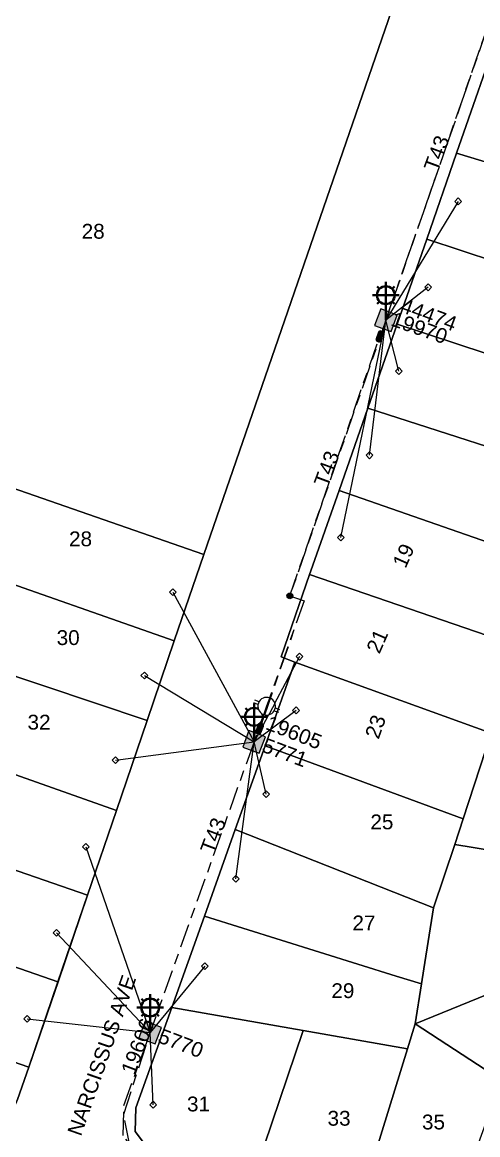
# Model space of a CAD drawing. Header units: metres. Extents: x 301341 to 310479, y 6262403 to 6265281.
# Drawn here: x 302842.8 to 302919.6, y 6264406.1 to 6264593.7 of the extents above; entities that cross this region are included whole.
import ezdxf
from ezdxf.enums import TextEntityAlignment as Align

# ---------------------------------------------------------------- set-up
doc = ezdxf.new("R2010")
doc.units = ezdxf.units.M
doc.linetypes.add('Cable Exist UG', pattern=[8.2, 4, -1.2, 1.8, -1.2])
doc.layers.get('0').update_dxf_attribs({"color": 6})
for name, color, linetype, lineweight in [('Cadastre Buildings_SP_EXT', 9, 'Continuous', 5), ('Cadastre Land Parcels_SP_EXT', 9, 'Continuous', 5), ('Cadastre Roads_SP_EXT', 9, 'Continuous', 5)]:
    doc.layers.add(name, color=color, linetype=linetype, lineweight=lineweight)
for name, color, linetype in [('Equip_LV_EXT', 7, 'Continuous'), ('Equip_SL_EXT', 7, 'Continuous'), ('Equip_SP_SL_EXT', 7, 'Continuous'), ('Mains_LV_EXT', 7, 'Continuous'), ('Mains_SL_EXT', 7, 'Continuous'), ('Services_SP_EXT', 7, 'Continuous'), ('SupportsUG_SP_LV_SL_EXT', 7, 'Continuous')]:
    doc.layers.add(name, color=color, linetype=linetype)
doc.styles.add('COLUMN_LABEL', font='arial.ttf')
doc.styles.add('iecARIAL', font='arial.ttf', dxfattribs={"height": 2})
doc.styles.add('POLE_LABEL', font='arial.ttf')
doc.styles.get("Standard").update_dxf_attribs({"font": 'arial.ttf'})

# ---------------------------------------------------------------- blocks, each defined once
blk = doc.blocks.new('COLUMN_EXT')
blk.add_hatch(color=256).paths.add_polyline_path([(-1.49, 1.48), (-1.49, -1.49), (1.48, -1.49), (1.48, 1.48)])
blk.add_lwpolyline([(-1.49, -1.49), (1.48, -1.49), (1.48, 1.48), (-1.49, 1.48)], close=True)
for tag, height, style, flags, p in [('ASSET_NUM', 2.5, 'COLUMN_LABEL', 8, (2, 2)), ('STRUCTURE_PLANT_NUMBER', 0.2, 'POLE_LABEL', 9, (1.81, 0.03)), ('STREET_CODE', 0.2, 'COLUMN_LABEL', 9, (1.81, -0.2))]:
    blk.add_attdef(tag, text='', height=height, dxfattribs=dict(style=style, flags=flags)).set_placement(p, align=Align.MIDDLE_LEFT)
at = {"flags": 9}
for tag, p in [('COLUMN_TYPE', (1.81, -0.4)), ('OWNED_BY', (1.81, -0.6)), ('STATE', (1.81, -0.8)), ('USAGE', (1.81, -1)), ('STREETNAME', (1.81, -1.6)), ('SUBURB', (1.81, -1.8)), ('LEGEND', (1.81, -1.2)), ('LOCATION', (1.81, -1.4)), ('NOTES', (1.81, -2))]:
    blk.add_attdef(tag, text='', height=0.2, dxfattribs=at).set_placement(p, align=Align.MIDDLE_LEFT)
at = {"flags": 1}
blk.add_attdef('Z', (1.81, -2.35), '', height=0.2, dxfattribs=at)
blk = doc.blocks.new('SL_LANTERN_EXT')
at = {"lineweight": 40}
for p, q in [((-1.46, 5.68), (-1.06, 5.28)), ((0, 1.97), (0, 6.47)), ((1.46, 5.68), (1.06, 5.28)), ((-2.25, 4.22), (2.25, 4.22)), ((-1.46, 2.76), (-1.06, 3.16)), ((0, 0), (0, 2.72)), ((1.46, 2.76), (1.06, 3.16))]:
    blk.add_line(p, q, dxfattribs=at)
blk.add_circle((0, 4.22), 1.5, dxfattribs=at)
at = {"style": 'iecARIAL', "flags": 8}
blk.add_attdef('ASSET_NUM', (1.5, 1.5), '', height=2.5, dxfattribs=at)
for tag, p, height, flags in [('OPERATING_VOLTAGE', (0.98, -1.65), 0.2, 9), ('ORIENTATION', (0.98, -1.85), 0.2, 9), ('OWNED_BY', (0.98, -2.05), 0.2, 9), ('CONSTRUCTED_VOLTAGE', (0.98, -0.65), 0.2, 9), ('CONTROL_TYPE', (0.98, -0.85), 0.2, 9), ('LANTERN_PURPOSE', (0.98, -1.05), 0.2, 9), ('LANTERN_TYPE', (0.98, -1.25), 0.2, 9), ('NO_PHASES', (0.98, -1.45), 0.2, 9), ('LNUMBER', (2.18, -3.25), 2.5, 8), ('STATE', (0.98, -2.25), 0.2, 9), ('USAGE', (0.98, -2.45), 0.2, 9), ('CEXIST', (0.98, -2.65), 0.2, 9), ('CNEW', (0.98, -2.85), 0.2, 9), ('CNUMBER', (0.98, -3.05), 0.2, 9), ('CREMOVE', (0.98, -3.25), 0.2, 9), ('CREPLACE', (0.98, -3.45), 0.2, 9), ('LKINGHEIGHT', (0.98, -3.65), 0.2, 9), ('LBRACKET', (0.98, -3.85), 0.2, 9), ('LBRACKETVOCAB', (0.98, -4.05), 0.2, 9), ('LCATEGORY', (0.98, -4.25), 0.2, 9), ('LCHARGE1', (0.98, -4.45), 0.2, 9), ('LCHARGE1PERCENT', (0.98, -4.65), 0.2, 9), ('LCHARGE2', (0.98, -4.85), 0.2, 9), ('LCHARGE2PERCENT', (0.98, -5.05), 0.2, 9), ('LCHARGE3', (0.98, -5.25), 0.2, 9), ('LCHARGE3PERCENT', (0.98, -5.45), 0.2, 9), ('LEXIST', (0.98, -5.65), 0.2, 9), ('LLAMP', (0.98, -5.85), 0.2, 9), ('LLAMPVOCAB', (0.98, -6.05), 0.2, 9), ('LMAST', (0.98, -6.25), 0.2, 9), ('LMASTVOCAB', (0.98, -6.45), 0.2, 9), ('LNEW', (0.98, -6.65), 0.2, 9), ('LANTNUMBER', (0.98, -6.85), 0.2, 9), ('LOUTREACH', (0.98, -7.25), 0.2, 9), ('LOUTREACHVOCAB', (0.98, -7.45), 0.2, 9), ('LRATECODE', (0.98, -7.65), 0.2, 9), ('STREETNAME', (0.98, -9.25), 0.2, 9), ('SUBURB', (0.98, -9.45), 0.2, 1), ('LREMOVE', (0.98, -7.85), 0.2, 9), ('LREPLACE', (0.98, -8.05), 0.2, 9), ('LTYPE', (0.98, -8.25), 0.2, 9), ('LTYPEVOCAB', (0.98, -8.45), 0.2, 9), ('LEGEND', (0.98, -8.65), 0.2, 9), ('LOCATION', (0.98, -8.85), 0.2, 9), ('NOTES', (0.98, -9.05), 0.2, 9)]:
    blk.add_attdef(tag, p, '', height=height, dxfattribs=dict(flags=flags))
blk = doc.blocks.new('CCP_EXT')
at = {"flags": 9}
for tag, p in [('STATE', (0, -1.8)), ('NOTES', (0, -2))]:
    blk.add_attdef(tag, text='', height=0.2, dxfattribs=at).set_placement(p, align=Align.MIDDLE_LEFT)
blk.add_wipeout([(0, 0.57), (0.57, 0), (0, -0.57), (-0.57, 0)])
blk.add_lwpolyline([(-0.57, 0), (0, 0.57), (0.57, 0), (0, -0.57), (-0.57, 0)])
at = {"flags": 1}
blk.add_attdef('Z', (0, 0), '', height=0.2, dxfattribs=at)
at = {"flags": 9}
for tag, p in [('CCP_TYPE', (0, 0)), ('CONSTRUCTED_VOLTAGE', (0, -0.2)), ('OPERATING_VOLTAGE', (0, -0.6)), ('ORIENTATION', (0, -0.8)), ('OWNED_BY', (0, -1)), ('NO_PHASES', (0, -0.4)), ('USAGE', (0, -1.2)), ('LEGEND', (0, -1.4)), ('LIFE_SUPPORT', (0, -1.6))]:
    blk.add_attdef(tag, text='', height=0.2, dxfattribs=at).set_placement(p, align=Align.MIDDLE_LEFT)
blk = doc.blocks.new('SL_STJ_EXT')
h = blk.add_hatch(color=256)
edge = h.paths.add_edge_path()
edge.add_ellipse((-0.59, 0.13), major_axis=(0.226, 0.226), ratio=1, start_angle=45, end_angle=135)
edge.add_line((-0.91, 0.13), (-0.91, -0.13))
edge.add_ellipse((-0.59, -0.13), major_axis=(0.226, 0.226), ratio=1, start_angle=135, end_angle=225)
edge.add_line((-0.59, -0.45), (0.59, -0.45))
edge.add_ellipse((0.59, -0.13), major_axis=(-0.226, 0.226), ratio=1, start_angle=135, end_angle=225)
edge.add_line((0.91, -0.13), (0.91, 0.13))
edge.add_ellipse((0.59, 0.13), major_axis=(-0.226, 0.226), ratio=1, start_angle=225, end_angle=315)
edge.add_line((0.59, 0.45), (-0.59, 0.45))
blk.add_lwpolyline([(-0.91, 0.13), (-0.91, -0.13, 0.414214), (-0.59, -0.45), (0.59, -0.45, 0.414214), (0.91, -0.13), (0.91, 0.13, 0.414214), (0.59, 0.45), (-0.59, 0.45, 0.414214)], format="xyb", close=True)
at = {"flags": 1}
blk.add_attdef('Z', (0, 0), '', height=0.2, dxfattribs=at)
at = {"flags": 9}
for tag, p in [('ORIENTATION', (0, 0)), ('USAGE', (0, -0.2)), ('LEGEND', (0, -0.4)), ('NOTES', (0, -0.6))]:
    blk.add_attdef(tag, text='', height=0.2, dxfattribs=at).set_placement(p, align=Align.MIDDLE_LEFT)
blk = doc.blocks.new('LV_UG_LINKS_OPEN_EXT')
for p, q in [((-0.25, 1.47), (-0.25, 2.22)), ((0.25, 1.47), (0.25, 2.22)), ((-0.25, -1.47), (-0.25, -2.22)), ((0.25, -1.47), (0.25, -2.22))]:
    blk.add_line(p, q)
at = {"flags": 9}
for tag, p in [('ACTUAL_STATUS', (0, 0)), ('CONSTRUCTED_VOLTAGE', (0, -0.2)), ('OPERATING_VOLTAGE', (0, -0.6)), ('ORIENTATION', (0, -0.8)), ('STATE', (0, -1)), ('SWITCH_TYPE', (0, -1.2)), ('NO_PHASES', (0, -0.4)), ('USAGE', (0, -1.4)), ('NOTES', (0, -1.6))]:
    blk.add_attdef(tag, text='', height=0.2, dxfattribs=at).set_placement(p, align=Align.MIDDLE_LEFT)
at = {"flags": 1}
blk.add_attdef('Z', (0, 0), '', height=0.2, dxfattribs=at)
blk.add_wipeout([(-0.25, 1.47), (-0.43, 1.43), (-0.61, 1.36), (-0.77, 1.28), (-0.93, 1.17), (-1.07, 1.05), (-1.19, 0.9), (-1.29, 0.75), (-1.38, 0.58), (-1.44, 0.4), (-1.48, 0.22), (-1.49, 0.03), (-1.49, -0.16), (-1.45, -0.34), (-1.4, -0.52), (-1.32, -0.69), (-1.23, -0.85), (-1.11, -1), (-0.98, -1.13), (-0.83, -1.24), (-0.66, -1.34), (-0.49, -1.41), (-0.31, -1.46), (-0.13, -1.49), (0.06, -1.49), (0.25, -1.47), (0.43, -1.43), (0.61, -1.36), (0.77, -1.28), (0.93, -1.17), (1.07, -1.05), (1.19, -0.9), (1.29, -0.75), (1.38, -0.58), (1.44, -0.4), (1.48, -0.22), (1.49, -0.03), (1.49, 0.16), (1.45, 0.34), (1.4, 0.52), (1.32, 0.69), (1.23, 0.85), (1.11, 1), (0.98, 1.13), (0.83, 1.24), (0.66, 1.34), (0.49, 1.41), (0.31, 1.46), (0.13, 1.49), (-0.06, 1.49)])
blk.add_lwpolyline([(0, -1.49, 1), (0, 1.49, 1)], format="xyb", close=True)
blk = doc.blocks.new('CONNECTOR_NODE_EXT')
h = blk.add_hatch(color=256)
edge = h.paths.add_edge_path()
edge.add_arc((0, 0), 0.5, 0, 360)
blk.add_circle((0, 0), 0.5)
at = {"flags": 1}
blk.add_attdef('Z', (0, 0), '', height=0.2, dxfattribs=at)
at = {"flags": 9}
for tag, p in [('CONNECTOR_TYPE', (0, 0)), ('CONSTRUCTED_VOLTAGE', (0, -0.2)), ('OPERATING_VOLTAGE', (0, -0.6)), ('ORIENTATION', (0, -0.8)), ('SUBTYPE', (0, -1)), ('NO_PHASES', (0, -0.4)), ('USAGE', (0, -1.2)), ('NOTES', (0, -1.4))]:
    blk.add_attdef(tag, text='', height=0.2, dxfattribs=at).set_placement(p, align=Align.MIDDLE_LEFT)

msp = doc.modelspace()

# ---------------------------------------------------------------- linework, layer by layer
at = {"layer": 'Cadastre Land Parcels_SP_EXT', "linetype": 'Continuous'}
for points in [[(302869.5, 6264612.85), (302837.78, 6264623.53), (302804.13, 6264527.94), (302838.46, 6264516.1), (302839.64, 6264515.68), (302873.41, 6264503.98), (302906.65, 6264600.46), (302869.5, 6264612.85)], [(302942.77, 6264595.65), (302933.49, 6264598.98), (302929.89, 6264599.01), (302926.31, 6264597.84), (302923.69, 6264593.68), (302916.03, 6264571.66), (302935.68, 6264565.67), (302942.77, 6264595.65)], [(302935.68, 6264565.67), (302916.03, 6264571.66), (302910.98, 6264557.14), (302945.75, 6264545.67), (302950.71, 6264560.68), (302935.68, 6264565.67)], [(302945.75, 6264545.67), (302910.98, 6264557.14), (302905.98, 6264542.82), (302940.94, 6264531.28), (302945.75, 6264545.67)], [(302940.94, 6264531.28), (302905.98, 6264542.82), (302901.03, 6264528.61), (302936.31, 6264517.28), (302940.94, 6264531.28)], [(302873.41, 6264503.98), (302839.64, 6264515.68), (302838.46, 6264516.1), (302833.43, 6264501.64), (302868.4, 6264489.38), (302873.41, 6264503.98)], [(302931.4, 6264502.47), (302896.2, 6264514.74), (302891.46, 6264501.23), (302891.23, 6264500.58), (302926.72, 6264488.39), (302931.4, 6264502.47)], [(302863.87, 6264475.97), (302868.4, 6264489.38), (302833.43, 6264501.64), (302828.61, 6264487.79), (302863.87, 6264475.97)], [(302926.72, 6264488.39), (302891.23, 6264500.58), (302886.45, 6264486.67), (302888.73, 6264485.81), (302921.85, 6264473.82), (302926.72, 6264488.39)], [(302858.66, 6264460.78), (302863.87, 6264475.97), (302828.61, 6264487.79), (302823.53, 6264473.18), (302858.66, 6264460.78)], [(302921.85, 6264473.83), (302888.73, 6264485.81), (302883.74, 6264471.68), (302917.12, 6264459.38), (302921.85, 6264473.83)], [(302957.22, 6264461.82), (302921.85, 6264473.83), (302917.12, 6264459.38), (302915.7, 6264455.04), (302944.88, 6264450.25), (302945.59, 6264451.04), (302946.36, 6264451.77), (302947.2, 6264452.43), (302948.08, 6264453.02), (302949.01, 6264453.53), (302949.92, 6264453.83), (302950.8, 6264454.19), (302951.65, 6264454.63), (302952.46, 6264455.13), (302953.23, 6264455.69), (302953.95, 6264456.32), (302954.62, 6264457), (302955.23, 6264457.73), (302955.78, 6264458.51), (302956.27, 6264459.32), (302956.69, 6264460.18), (302957.22, 6264461.82)], [(302853.8, 6264446.49), (302858.66, 6264460.78), (302823.53, 6264473.18), (302818.49, 6264458.7), (302853.8, 6264446.49)], [(302917.12, 6264459.38), (302883.74, 6264471.68), (302878.71, 6264457.56), (302912.13, 6264444.38), (302915.7, 6264455.04), (302917.12, 6264459.38)], [(302848.8, 6264431.89), (302853.8, 6264446.49), (302818.49, 6264458.7), (302813.47, 6264444.26), (302841.22, 6264434.55), (302848.8, 6264431.89)], [(302912.13, 6264444.38), (302878.71, 6264457.56), (302873.49, 6264442.94), (302905.84, 6264432.86), (302910.08, 6264431.53), (302910.49, 6264434.09), (302912.13, 6264444.38)], [(302944.88, 6264450.25), (302915.7, 6264455.04), (302912.13, 6264444.38), (302910.49, 6264434.09), (302910.08, 6264431.53), (302909.02, 6264424.82), (302942.7, 6264438.49), (302942.44, 6264439.42), (302942.24, 6264440.36), (302942.12, 6264441.31), (302942.07, 6264442.27), (302942.1, 6264443.23), (302942.2, 6264444.18), (302942.37, 6264445.13), (302942.62, 6264446.05), (302942.94, 6264446.96), (302943.33, 6264447.83), (302943.78, 6264448.68), (302944.3, 6264449.48), (302944.88, 6264450.25)], [(302848.8, 6264431.89), (302841.22, 6264434.55), (302813.47, 6264444.26), (302808.35, 6264429.82), (302843.88, 6264417.48), (302848.8, 6264431.89)], [(302910.08, 6264431.53), (302905.84, 6264432.86), (302873.49, 6264442.94), (302867.99, 6264427.54), (302890.17, 6264423.65), (302907.72, 6264420.6), (302909.02, 6264424.82), (302910.08, 6264431.53)], [(302947.02, 6264432.59), (302946.29, 6264433.16), (302945.6, 6264433.79), (302944.97, 6264434.47), (302944.39, 6264435.2), (302943.87, 6264435.97), (302943.42, 6264436.79), (302943.03, 6264437.63), (302942.7, 6264438.49), (302909.02, 6264424.82), (302923.58, 6264415.31), (302937.7, 6264406.09), (302947, 6264432.51), (302947.02, 6264432.59)], [(302843.88, 6264417.48), (302808.35, 6264429.82), (302803.62, 6264415.98), (302834.2, 6264405.68), (302835.06, 6264405.87), (302835.9, 6264406.13), (302836.71, 6264406.45), (302837.49, 6264406.85), (302838.24, 6264407.31), (302838.94, 6264407.84), (302839.59, 6264408.42), (302840.19, 6264409.05), (302840.73, 6264409.74), (302841.22, 6264410.47), (302841.47, 6264410.93), (302841.81, 6264411.64), (302841.99, 6264412.04), (302843.88, 6264417.48)], [(302890.17, 6264423.65), (302867.99, 6264427.54), (302861.92, 6264410.63), (302861.8, 6264406.62), (302864.05, 6264403.67), (302867.09, 6264401.72), (302880.91, 6264396.41), (302890.17, 6264423.65)], [(302907.72, 6264420.6), (302890.17, 6264423.65), (302880.91, 6264396.41), (302898.23, 6264389.82), (302907.72, 6264420.6)], [(302923.58, 6264415.31), (302909.02, 6264424.82), (302907.72, 6264420.6), (302898.23, 6264389.82), (302912.35, 6264384.4), (302923.58, 6264415.31)]]:
    msp.add_lwpolyline(points, close=True, dxfattribs=at)

# ---------------------------------------------------------------- block references
at = {"layer": 'Equip_SL_EXT'}
for p, rotation in [((302903.06, 6264540.75), 69.80908681305758), ((302882.82, 6264474.59), 249.7163287440607)]:
    msp.add_blockref('SL_STJ_EXT', p, dxfattribs=dict(at, rotation=rotation))
msp.add_blockref('CONNECTOR_NODE_EXT', (302887.9, 6264496.99), dxfattribs=at)
at = {"layer": 'Equip_SP_SL_EXT'}
ref = msp.add_blockref('SL_LANTERN_EXT', (302904.09, 6264543.48), dxfattribs=at)
ref.add_attrib('ASSET_NUM', '19970', dxfattribs={"layer": '0', "height": 2.5, "rotation": 340.6254, "style": 'iecARIAL'}).set_placement((302905.59, 6264544.99), align=Align.TOP_LEFT)
ref = msp.add_blockref('SL_LANTERN_EXT', (302881.86, 6264472.36), dxfattribs=at)
ref.add_attrib('ASSET_NUM', '19605', dxfattribs={"layer": '0', "height": 2.5, "rotation": 338.6364, "style": 'iecARIAL'}).set_placement((302883.36, 6264473.86), align=Align.BOTTOM_LEFT)
ref = msp.add_blockref('SL_LANTERN_EXT', (302864.35, 6264423.33), dxfattribs=at)
ref.add_attrib('ASSET_NUM', '19606', dxfattribs={"layer": '0', "height": 2.5, "rotation": 69.1882, "style": 'iecARIAL'}).set_placement((302865.85, 6264424.83), align=Align.BOTTOM_RIGHT)
at = {"layer": 'SupportsUG_SP_LV_SL_EXT'}
ref = msp.add_blockref('COLUMN_EXT', (302904.09, 6264543.48), dxfattribs=dict(at, rotation=69.65002281564747))
ref.add_attrib('ASSET_NUM', '44474', dxfattribs={"layer": '0', "height": 2.5, "rotation": 339.6136, "style": 'COLUMN_LABEL'}).set_placement((302906.09, 6264544.24), align=Align.BOTTOM_LEFT)
ref = msp.add_blockref('COLUMN_EXT', (302881.86, 6264472.36), dxfattribs=dict(at, rotation=69.34389965082084))
ref.add_attrib('ASSET_NUM', '5771', dxfattribs={"layer": '0', "height": 2.5, "rotation": 339.3074, "style": 'COLUMN_LABEL'}).set_placement((302883.86, 6264473.11), align=Align.TOP_LEFT)
ref = msp.add_blockref('COLUMN_EXT', (302864.35, 6264423.33), dxfattribs=dict(at, rotation=69.18783686090899))
ref.add_attrib('ASSET_NUM', '5770', dxfattribs={"layer": '0', "height": 2.5, "rotation": 339.152, "style": 'COLUMN_LABEL'}).set_placement((302866.35, 6264424.08), align=Align.TOP_LEFT)

# ---------------------------------------------------------------- texts
at = {"layer": 'Cadastre Land Parcels_SP_EXT'}
for s, p in [('28', (302852.8, 6264557.22)), ('28', (302850.67, 6264505.35)), ('30', (302848.58, 6264488.69)), ('32', (302843.67, 6264474.43)), ('25', (302901.48, 6264457.61)), ('27', (302898.45, 6264440.56)), ('29', (302894.9, 6264429.14)), ('31', (302870.56, 6264410.03)), ('33', (302894.26, 6264407.62)), ('35', (302910.18, 6264406.99))]:
    msp.add_text(s, height=2.5, dxfattribs=at).set_placement(p)
for s, rotation, p in [('19', 65.8304, (302907.4, 6264501.48)), ('21', 66.2979, (302903, 6264487.06)), ('23', 70.4271, (302902.86, 6264472.67))]:
    msp.add_text(s, height=2.5, rotation=rotation, dxfattribs=at).set_placement(p)
at = {"layer": 'Cadastre Roads_SP_EXT'}
msp.add_text('NARCISSUS AVE', height=2.5, rotation=70.7339, dxfattribs=at).set_placement((302852.68, 6264405.71))
at = {"layer": 'Mains_LV_EXT'}
for rotation, p in [(69.7436, (302912.77, 6264568.38)), (69.7177, (302894.23, 6264515.18)), (69.2717, (302875.06, 6264453.31))]:
    msp.add_text('T43', height=2.5, rotation=rotation, dxfattribs=at).set_placement(p)

# ---------------------------------------------------------------- next in the draw order: block references
at = {"layer": 'Services_SP_EXT'}
for p in [(302916.27, 6264563.52), (302911.21, 6264549.02), (302906.29, 6264534.9), (302901.34, 6264520.69), (302896.5, 6264506.84), (302868.17, 6264497.62), (302889.54, 6264486.73), (302863.37, 6264483.56), (302888.94, 6264477.67), (302858.51, 6264469.28), (302883.91, 6264463.55), (302853.5, 6264454.65), (302878.81, 6264449.24), (302848.56, 6264440.14), (302873.55, 6264434.54), (302843.6, 6264425.65), (302864.86, 6264411.16)]:
    msp.add_blockref('CCP_EXT', p, dxfattribs=at)

# ---------------------------------------------------------------- next in the draw order: linework, layer by layer
at = {"layer": 'Cadastre Buildings_SP_EXT', "linetype": 'Continuous'}
msp.add_lwpolyline([(302936.31, 6264517.28), (302901.03, 6264528.61), (302896.2, 6264514.74), (302931.4, 6264502.47), (302936.31, 6264517.28)], close=True, dxfattribs=at)
at = {"layer": 'Cadastre Roads_SP_EXT', "linetype": 'Continuous'}
for points in [[(302906.65, 6264600.46), (302873.41, 6264503.98), (302868.4, 6264489.38), (302863.86, 6264475.97), (302858.66, 6264460.78), (302853.8, 6264446.49), (302848.81, 6264431.89), (302843.88, 6264417.48), (302841.99, 6264412.04), (302841.81, 6264411.64), (302841.47, 6264410.93), (302841.22, 6264410.47), (302840.73, 6264409.74), (302840.19, 6264409.05), (302839.59, 6264408.42), (302838.94, 6264407.84), (302838.24, 6264407.31), (302837.49, 6264406.85), (302836.71, 6264406.45), (302835.9, 6264406.13), (302835.06, 6264405.87)], [(302927.97, 6264378.4), (302912.35, 6264384.4), (302898.23, 6264389.82), (302898.23, 6264389.82), (302880.91, 6264396.41), (302867.09, 6264401.72), (302864.05, 6264403.67), (302861.8, 6264406.62), (302861.92, 6264410.63), (302867.99, 6264427.54), (302873.49, 6264442.95), (302878.71, 6264457.56), (302883.74, 6264471.68), (302888.73, 6264485.81), (302886.45, 6264486.67), (302891.23, 6264500.58), (302891.46, 6264501.23), (302896.2, 6264514.74), (302901.03, 6264528.61), (302905.98, 6264542.82), (302910.98, 6264557.14), (302916.03, 6264571.66), (302923.69, 6264593.68)]]:
    msp.add_lwpolyline(points, dxfattribs=at)
at = {"layer": 'Mains_LV_EXT', "linetype": 'Cable Exist UG'}
for points in [[(302904.09, 6264543.48), (302911.8, 6264565.6), (302919.95, 6264589.04), (302922.52, 6264596.72), (302904.36, 6264602.46)], [(302881.86, 6264472.36), (302864.35, 6264423.33)], [(302880.1, 6264394.58), (302866.19, 6264399.94), (302862.68, 6264402.18), (302859.78, 6264405.98), (302859.93, 6264411.01), (302864.35, 6264423.33)]]:
    msp.add_lwpolyline(points, dxfattribs=at)
at = {"layer": 'Mains_SL_EXT', "linetype": 'Cable Exist UG'}
for points in [[(302895.37, 6264607.57), (302922.52, 6264596.72), (302904.09, 6264543.48)], [(302887.9, 6264496.99), (302903.06, 6264540.75)], [(302881.86, 6264472.36), (302864.35, 6264423.33)], [(302880.1, 6264394.58), (302865.9, 6264400.12), (302860.85, 6264404.58), (302859.89, 6264409.57), (302864.35, 6264423.33)]]:
    msp.add_lwpolyline(points, dxfattribs=at)
at = {"layer": 'Services_SP_EXT'}
for points in [[(302916.27, 6264563.52), (302904.09, 6264543.48)], [(302911.21, 6264549.02), (302904.09, 6264543.48)], [(302896.5, 6264506.84), (302904.09, 6264543.48)], [(302901.34, 6264520.69), (302904.09, 6264543.48)], [(302906.29, 6264534.9), (302904.09, 6264543.48)], [(302858.51, 6264469.28), (302881.86, 6264472.36)], [(302878.81, 6264449.24), (302881.86, 6264472.36)], [(302883.91, 6264463.55), (302881.86, 6264472.36)], [(302853.5, 6264454.65), (302864.35, 6264423.33)], [(302848.56, 6264440.14), (302864.35, 6264423.33)], [(302873.55, 6264434.54), (302864.35, 6264423.33)], [(302843.6, 6264425.65), (302864.35, 6264423.33)], [(302864.86, 6264411.16), (302864.35, 6264423.33)]]:
    msp.add_lwpolyline(points, dxfattribs=at)

# ---------------------------------------------------------------- next in the draw order: block references
at = {"layer": 'Equip_LV_EXT', "rotation": 249.313566697788}
msp.add_blockref('LV_UG_LINKS_OPEN_EXT', (302883.99, 6264478.37), dxfattribs=at)

# ---------------------------------------------------------------- next in the draw order: linework, layer by layer
at = {"layer": 'Mains_LV_EXT', "linetype": 'Cable Exist UG'}
for points in [[(302904.09, 6264543.48), (302887.9, 6264496.99), (302890.29, 6264496.14), (302883.99, 6264478.37)], [(302883.99, 6264478.37), (302881.86, 6264472.36)]]:
    msp.add_lwpolyline(points, dxfattribs=at)
at = {"layer": 'Mains_SL_EXT', "linetype": 'Cable Exist UG'}
msp.add_lwpolyline([(302887.9, 6264496.99), (302890.29, 6264496.14), (302882.82, 6264474.59)], dxfattribs=at)
at = {"layer": 'Services_SP_EXT'}
for points in [[(302868.17, 6264497.62), (302881.86, 6264472.36)], [(302889.54, 6264486.73), (302881.86, 6264472.36)], [(302863.37, 6264483.56), (302881.86, 6264472.36)], [(302888.94, 6264477.67), (302881.86, 6264472.36)]]:
    msp.add_lwpolyline(points, dxfattribs=at)

doc.saveas('drawing.dxf')
